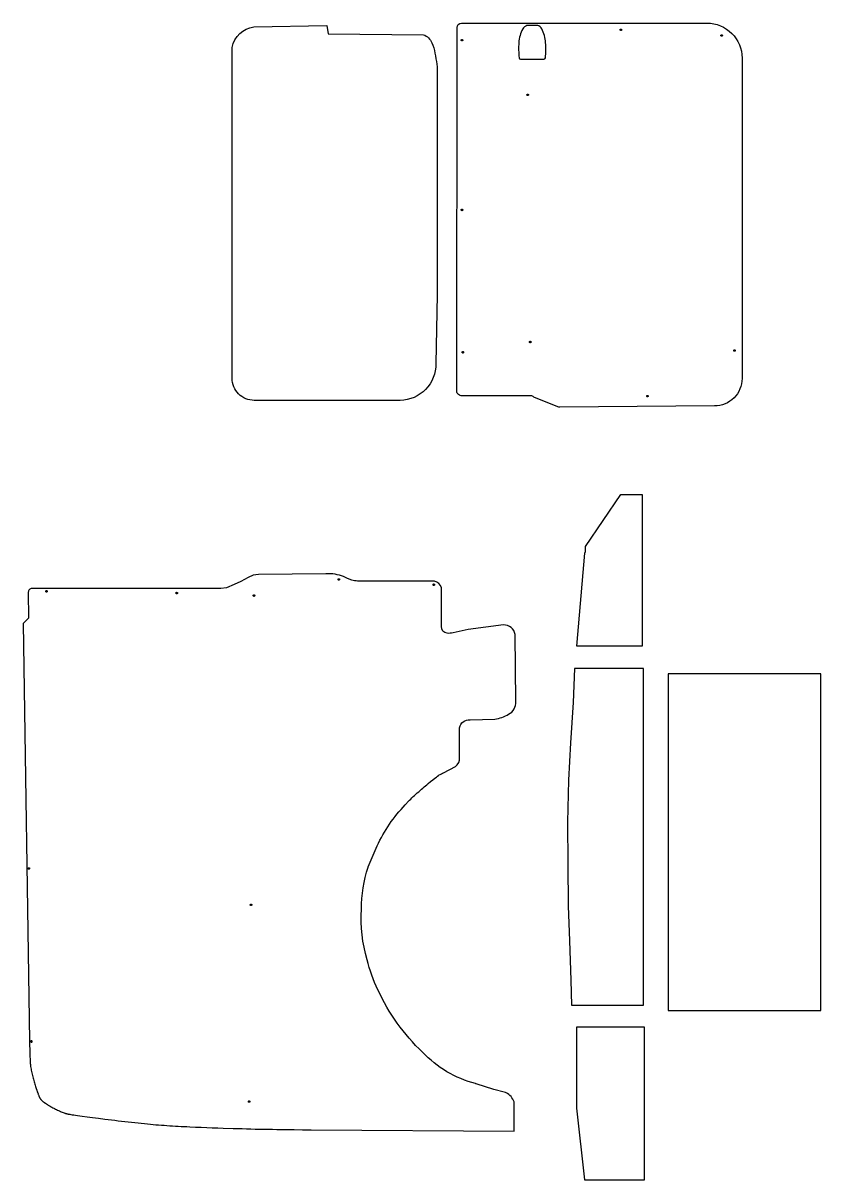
# Model space of a CAD drawing. Extents: x 0 to 6104, y 220 to 5690.
# Drawn here: x 0 to 2169, y 1707 to 4853 of the extents above; entities that cross this region are included whole.
import ezdxf

# ---------------------------------------------------------------- set-up
doc = ezdxf.new("R2010")
doc.units = 0
doc.layers.add('Default Layer', color=1, linetype='CONTINUOUS')

msp = doc.modelspace()

# ---------------------------------------------------------------- linework, layer by layer
at = {"layer": 'Default Layer'}
for points in [[(1114.2, 4792.6, -0.044147), (1125.2, 4733.8), (1125.2, 4114.3), (1121.8, 3926.9, -0.414214), (1025.2, 3827), (628.2, 3827, -0.414214), (568.2, 3887), (568.2, 4786.9, -0.323268), (627.3, 4842.5), (825.3, 4846.4), (829.2, 4823.4), (1088.5, 4821.4, -0.207522), (1111.4, 4798.9), (1114.2, 4792.6)], [(1458.9, 3808.1, -0.108374), (1449.5, 3811.2), (1388.8, 3836.1, 0.087939), (1380.3, 3839.5), (1191, 3839.5, -0.414313), (1178.9, 3854.9), (1179.5, 4840.8, -0.414114), (1191.5, 4852.8), (1859.5, 4852.8, -0.414214), (1954.5, 4757.8), (1954.5, 3886.8, -0.414214), (1879.5, 3811.8), (1458.9, 3808.1)], [(1398.8, 4846.5), (1369.5, 4846.5, 0.174455), (1358.5, 4837, 0.118811), (1347.5, 4799.8, 0.037374), (1348.1, 4758.4, 0.395674), (1352.1, 4754.6), (1415.9, 4754.6, 0.395562), (1419.8, 4758.4, 0.038823), (1420.4, 4799.5, 0.102144), (1409.8, 4837, -0.010568), (1409.8, 4837.2, 0.225583), (1398.8, 4846.5)], [(17.5, 2076.1), (18, 2059.6), (18.2, 2051.3), (18.5, 2043), (18.8, 2035.3), (18.9, 2031.5), (19.1, 2027.6), (19.2, 2026.2), (19.3, 2024.7), (19.4, 2023.2), (19.6, 2021.7), (19.8, 2020.2), (20, 2018.6), (20.2, 2017), (20.4, 2015.4), (21, 2012.1), (21.6, 2008.7), (22.2, 2005.3), (22.9, 2001.8), (23.7, 1998.3), (24.5, 1994.8), (25.3, 1991.3), (26.2, 1987.8), (27.1, 1984.3), (28, 1980.9), (29, 1977.5), (29.9, 1974.1), (30.9, 1970.9), (31.8, 1967.7), (32.7, 1964.7), (33.6, 1961.7), (35.4, 1956.2), (37, 1951.3), (38.4, 1947.1), (39.5, 1943.8), (40.4, 1941.3), (40.9, 1939.9), (41.6, 1938.2), (42.4, 1936.4), (43.1, 1934.6), (43.5, 1933.8), (43.9, 1932.9), (44.3, 1932), (44.8, 1931.2), (45.2, 1930.4), (45.7, 1929.6), (46.2, 1928.8), (46.7, 1928.1), (47.2, 1927.4), (47.7, 1926.7), (48.3, 1926), (48.8, 1925.4), (49.4, 1924.8), (50, 1924.2), (50.6, 1923.6), (51.3, 1923), (52.6, 1921.8), (53.9, 1920.7), (55.2, 1919.6), (57.9, 1917.5), (58.3, 1917.2), (58.9, 1916.7), (60.7, 1915.5), (63.2, 1913.9), (66.3, 1912), (68, 1910.9), (69.9, 1909.8), (71.9, 1908.7), (73.9, 1907.4), (76.1, 1906.2), (78.4, 1904.9), (80.7, 1903.6), (83.1, 1902.3), (85.6, 1901), (88.1, 1899.7), (90.7, 1898.4), (93.3, 1897.2), (95.9, 1895.9), (98.5, 1894.7), (101.2, 1893.5), (103.8, 1892.4), (106.5, 1891.3), (109.1, 1890.3), (111.7, 1889.4), (112.9, 1889), (114.2, 1888.5), (115.5, 1888.1), (116.7, 1887.8), (118, 1887.4), (119.2, 1887.1), (120.4, 1886.8), (121.6, 1886.5), (122.7, 1886.3), (123.9, 1886), (126.5, 1885.6), (129.7, 1885.1), (133.5, 1884.5), (137.8, 1883.8), (142.7, 1883.1), (148.1, 1882.3), (160.2, 1880.6), (173.9, 1878.8), (189, 1876.8), (205.2, 1874.7), (222.3, 1872.5), (240, 1870.4), (249.1, 1869.3), (258.1, 1868.2), (267.3, 1867.1), (276.4, 1866.1), (285.5, 1865), (294.5, 1864), (303.5, 1863.1), (312.3, 1862.1), (321, 1861.2), (329.5, 1860.4), (337.8, 1859.5), (345.8, 1858.8), (353.6, 1858.1), (361, 1857.4), (368.4, 1856.8), (375.8, 1856.3), (383.3, 1855.7), (390.9, 1855.2), (398.6, 1854.7), (406.3, 1854.2), (414, 1853.7), (421.7, 1853.3), (429.5, 1852.9), (437.3, 1852.5), (445.1, 1852.1), (453, 1851.7), (468.5, 1851), (484, 1850.3), (499.3, 1849.7), (514.3, 1849.2), (529, 1848.7), (543.4, 1848.2), (570.6, 1847.4), (595.4, 1846.6), (607.2, 1846.2), (618.9, 1845.9), (630.7, 1845.6), (642.4, 1845.4), (654.2, 1845.2), (665.9, 1845), (677.7, 1844.8), (689.4, 1844.6), (712.9, 1844.3), (736.4, 1844), (759.9, 1843.6), (771.6, 1843.5), (783.4, 1843.3), (1334.6, 1839.8), (1334.6, 1919.6, 0.200587), (1313.2, 1944.1), (1311.5, 1944.5), (1307.5, 1945.6), (1279.7, 1953.1), (1231.7, 1968.5, -0.000862), (1230.2, 1969.1, -0.142691), (1085.8, 2054.6), (1085.7, 2054.7, -0.09597), (964.6, 2223.9, -0.052928), (935.1, 2306, -0.089064), (919.6, 2443.3, -0.08144), (938.1, 2557.9, -0.018277), (938.3, 2558.3), (962.7, 2615.4, -0.006799), (962.7, 2615.5, -0.082991), (1038.8, 2727.4), (1040, 2728.8), (1041.4, 2730.3), (1042.7, 2731.8), (1044.2, 2733.3), (1045.6, 2734.9), (1047.1, 2736.4), (1048.7, 2738), (1050.3, 2739.6), (1053.6, 2742.8), (1057, 2746.1), (1060.5, 2749.4), (1064.1, 2752.8), (1067.8, 2756.1), (1071.5, 2759.5), (1075.3, 2762.8), (1079.1, 2766.1), (1082.9, 2769.4), (1086.6, 2772.6), (1090.3, 2775.8), (1094, 2778.9), (1097.6, 2781.9), (1101, 2784.8), (1107.7, 2790.2), (1113.7, 2795.1), (1118.9, 2799.3), (1123.3, 2802.8), (1126.6, 2805.4), (1128.8, 2807.1), (1129.6, 2807.7), (1130, 2807.9), (1130.4, 2808.1), (1131.2, 2808.5, -0.006915), (1142.8, 2814.6), (1175, 2831.1, 0.272374), (1186.3, 2856), (1186.3, 2936.8, -0.392681), (1215, 2957.9), (1282.1, 2960.1, 0.089386), (1319.9, 2973.3, 0.298645), (1339.1, 3008.3), (1337.8, 3190.8, 0.352853), (1305.7, 3216.6), (1209.6, 3204.3), (1168.7, 3195.3, -0.107865), (1152.7, 3193.6, -0.399902), (1137.2, 3212.3), (1137.2, 3317.2, 0.266612), (1118.4, 3335.6), (1116.5, 3335.6), (908.8, 3335.6, -0.053621), (893.5, 3338.2), (882, 3342.5, 0.112262), (835.8, 3355.4), (823.2, 3355.3), (639.5, 3353.7), (624.9, 3351.6), (611.5, 3345.4), (592, 3334.5), (573.6, 3326.2), (552.9, 3317.3), (537.4, 3315.4), (24.1, 3315.6, 0.416922), (14.1, 3305.5), (14.8, 3234.8), (0, 3220), (17.3, 2085), (17.5, 2076.1)]]:
    msp.add_lwpolyline(points, format="xyb", close=True, dxfattribs=at)
for points in [[(1625, 4836.7), (1625.2, 4836.7), (1625.4, 4836.7), (1625.6, 4836.6), (1625.8, 4836.5), (1625.9, 4836.5), (1626.1, 4836.4), (1626.3, 4836.2), (1626.4, 4836.1), (1626.5, 4836), (1626.6, 4835.8), (1626.7, 4835.7), (1626.8, 4835.5), (1626.9, 4835.3), (1626.9, 4835.1), (1627, 4834.9), (1627, 4834.7), (1627, 4834.5), (1626.9, 4834.3), (1626.9, 4834.1), (1626.8, 4833.9), (1626.7, 4833.8), (1626.6, 4833.6), (1626.5, 4833.4), (1626.4, 4833.3), (1626.3, 4833.2), (1626.1, 4833), (1625.9, 4832.9), (1625.8, 4832.9), (1625.6, 4832.8), (1625.4, 4832.7), (1625.2, 4832.7), (1625, 4832.7), (1624.8, 4832.7), (1624.6, 4832.7), (1624.4, 4832.8), (1624.2, 4832.9), (1624, 4832.9), (1623.9, 4833), (1623.7, 4833.2), (1623.6, 4833.3), (1623.4, 4833.4), (1623.3, 4833.6), (1623.2, 4833.8), (1623.1, 4833.9), (1623.1, 4834.1), (1623, 4834.3), (1623, 4834.5), (1623, 4834.7), (1623, 4834.9), (1623, 4835.1), (1623.1, 4835.3), (1623.1, 4835.5), (1623.2, 4835.7), (1623.3, 4835.8), (1623.4, 4836), (1623.6, 4836.1), (1623.7, 4836.2), (1623.9, 4836.4), (1624, 4836.5), (1624.2, 4836.5), (1624.4, 4836.6), (1624.6, 4836.7), (1624.8, 4836.7), (1625, 4836.7)], [(1899, 4821.4), (1899.2, 4821.3), (1899.4, 4821.3), (1899.6, 4821.3), (1899.8, 4821.2), (1899.9, 4821.1), (1900.1, 4821), (1900.3, 4820.9), (1900.4, 4820.8), (1900.5, 4820.6), (1900.6, 4820.5), (1900.7, 4820.3), (1900.8, 4820.1), (1900.9, 4819.9), (1900.9, 4819.8), (1901, 4819.6), (1901, 4819.4), (1901, 4819.1), (1900.9, 4818.9), (1900.9, 4818.8), (1900.8, 4818.6), (1900.7, 4818.4), (1900.6, 4818.2), (1900.5, 4818.1), (1900.4, 4817.9), (1900.3, 4817.8), (1900.1, 4817.7), (1899.9, 4817.6), (1899.8, 4817.5), (1899.6, 4817.4), (1899.4, 4817.4), (1899.2, 4817.4), (1899, 4817.4), (1898.8, 4817.4), (1898.6, 4817.4), (1898.4, 4817.4), (1898.2, 4817.5), (1898, 4817.6), (1897.9, 4817.7), (1897.7, 4817.8), (1897.6, 4817.9), (1897.4, 4818.1), (1897.3, 4818.2), (1897.2, 4818.4), (1897.1, 4818.6), (1897.1, 4818.8), (1897, 4818.9), (1897, 4819.1), (1897, 4819.4), (1897, 4819.6), (1897, 4819.8), (1897.1, 4819.9), (1897.1, 4820.1), (1897.2, 4820.3), (1897.3, 4820.5), (1897.4, 4820.6), (1897.6, 4820.8), (1897.7, 4820.9), (1897.9, 4821), (1898, 4821.1), (1898.2, 4821.2), (1898.4, 4821.3), (1898.6, 4821.3), (1898.8, 4821.3), (1899, 4821.4)], [(1192.9, 4808.4), (1193.1, 4808.4), (1193.3, 4808.4), (1193.5, 4808.3), (1193.7, 4808.3), (1193.8, 4808.2), (1194, 4808.1), (1194.2, 4808), (1194.3, 4807.8), (1194.4, 4807.7), (1194.6, 4807.5), (1194.7, 4807.4), (1194.7, 4807.2), (1194.8, 4807), (1194.9, 4806.8), (1194.9, 4806.6), (1194.9, 4806.4), (1194.9, 4806.2), (1194.9, 4806), (1194.8, 4805.8), (1194.7, 4805.7), (1194.7, 4805.5), (1194.6, 4805.3), (1194.4, 4805.2), (1194.3, 4805), (1194.2, 4804.9), (1194, 4804.8), (1193.8, 4804.7), (1193.7, 4804.6), (1193.5, 4804.5), (1193.3, 4804.5), (1193.1, 4804.4), (1192.9, 4804.4), (1192.7, 4804.4), (1192.5, 4804.5), (1192.3, 4804.5), (1192.1, 4804.6), (1191.9, 4804.7), (1191.8, 4804.8), (1191.6, 4804.9), (1191.5, 4805), (1191.4, 4805.2), (1191.2, 4805.3), (1191.1, 4805.5), (1191.1, 4805.7), (1191, 4805.8), (1190.9, 4806), (1190.9, 4806.2), (1190.9, 4806.4), (1190.9, 4806.6), (1190.9, 4806.8), (1191, 4807), (1191.1, 4807.2), (1191.1, 4807.4), (1191.2, 4807.5), (1191.4, 4807.7), (1191.5, 4807.8), (1191.6, 4808), (1191.8, 4808.1), (1191.9, 4808.2), (1192.1, 4808.3), (1192.3, 4808.3), (1192.5, 4808.4), (1192.7, 4808.4), (1192.9, 4808.4)], [(1371.6, 4659.6), (1371.8, 4659.6), (1372, 4659.5), (1372.2, 4659.5), (1372.4, 4659.4), (1372.6, 4659.3), (1372.7, 4659.2), (1372.9, 4659.1), (1373, 4659), (1373.2, 4658.8), (1373.3, 4658.7), (1373.4, 4658.5), (1373.5, 4658.3), (1373.5, 4658.2), (1373.6, 4658), (1373.6, 4657.8), (1373.6, 4657.6), (1373.6, 4657.4), (1373.6, 4657.2), (1373.5, 4657), (1373.5, 4656.8), (1373.4, 4656.6), (1373.3, 4656.5), (1373.2, 4656.3), (1373, 4656.2), (1372.9, 4656), (1372.7, 4655.9), (1372.6, 4655.8), (1372.4, 4655.7), (1372.2, 4655.7), (1372, 4655.6), (1371.8, 4655.6), (1371.6, 4655.6), (1371.4, 4655.6), (1371.2, 4655.6), (1371, 4655.7), (1370.8, 4655.7), (1370.7, 4655.8), (1370.5, 4655.9), (1370.3, 4656), (1370.2, 4656.2), (1370.1, 4656.3), (1370, 4656.5), (1369.9, 4656.6), (1369.8, 4656.8), (1369.7, 4657), (1369.7, 4657.2), (1369.6, 4657.4), (1369.6, 4657.6), (1369.6, 4657.8), (1369.7, 4658), (1369.7, 4658.2), (1369.8, 4658.3), (1369.9, 4658.5), (1370, 4658.7), (1370.1, 4658.8), (1370.2, 4659), (1370.3, 4659.1), (1370.5, 4659.2), (1370.7, 4659.3), (1370.8, 4659.4), (1371, 4659.5), (1371.2, 4659.5), (1371.4, 4659.6), (1371.6, 4659.6)], [(1193, 4346.8), (1193.2, 4346.8), (1193.4, 4346.8), (1193.6, 4346.7), (1193.7, 4346.7), (1193.9, 4346.6), (1194.1, 4346.5), (1194.2, 4346.4), (1194.4, 4346.2), (1194.5, 4346.1), (1194.6, 4345.9), (1194.7, 4345.8), (1194.8, 4345.6), (1194.9, 4345.4), (1194.9, 4345.2), (1194.9, 4345), (1195, 4344.8), (1194.9, 4344.6), (1194.9, 4344.4), (1194.9, 4344.2), (1194.8, 4344), (1194.7, 4343.9), (1194.6, 4343.7), (1194.5, 4343.6), (1194.4, 4343.4), (1194.2, 4343.3), (1194.1, 4343.2), (1193.9, 4343.1), (1193.7, 4343), (1193.6, 4342.9), (1193.4, 4342.9), (1193.2, 4342.8), (1193, 4342.8), (1192.8, 4342.8), (1192.6, 4342.9), (1192.4, 4342.9), (1192.2, 4343), (1192, 4343.1), (1191.8, 4343.2), (1191.7, 4343.3), (1191.5, 4343.4), (1191.4, 4343.6), (1191.3, 4343.7), (1191.2, 4343.9), (1191.1, 4344), (1191, 4344.2), (1191, 4344.4), (1191, 4344.6), (1191, 4344.8), (1191, 4345), (1191, 4345.2), (1191, 4345.4), (1191.1, 4345.6), (1191.2, 4345.8), (1191.3, 4345.9), (1191.4, 4346.1), (1191.5, 4346.2), (1191.7, 4346.4), (1191.8, 4346.5), (1192, 4346.6), (1192.2, 4346.7), (1192.4, 4346.7), (1192.6, 4346.8), (1192.8, 4346.8), (1193, 4346.8)], [(1378.7, 3987.8), (1378.9, 3987.8), (1379.1, 3987.7), (1379.3, 3987.7), (1379.5, 3987.6), (1379.6, 3987.5), (1379.8, 3987.4), (1380, 3987.3), (1380.1, 3987.2), (1380.2, 3987.1), (1380.3, 3986.9), (1380.4, 3986.7), (1380.5, 3986.6), (1380.6, 3986.4), (1380.6, 3986.2), (1380.7, 3986), (1380.7, 3985.8), (1380.7, 3985.6), (1380.6, 3985.4), (1380.6, 3985.2), (1380.5, 3985), (1380.4, 3984.8), (1380.3, 3984.7), (1380.2, 3984.5), (1380.1, 3984.4), (1380, 3984.2), (1379.8, 3984.1), (1379.6, 3984), (1379.5, 3983.9), (1379.3, 3983.9), (1379.1, 3983.8), (1378.9, 3983.8), (1378.7, 3983.8), (1378.5, 3983.8), (1378.3, 3983.8), (1378.1, 3983.9), (1377.9, 3983.9), (1377.7, 3984), (1377.6, 3984.1), (1377.4, 3984.2), (1377.3, 3984.4), (1377.1, 3984.5), (1377, 3984.7), (1376.9, 3984.8), (1376.8, 3985), (1376.8, 3985.2), (1376.7, 3985.4), (1376.7, 3985.6), (1376.7, 3985.8), (1376.7, 3986), (1376.7, 3986.2), (1376.8, 3986.4), (1376.8, 3986.6), (1376.9, 3986.7), (1377, 3986.9), (1377.1, 3987.1), (1377.3, 3987.2), (1377.4, 3987.3), (1377.6, 3987.4), (1377.7, 3987.5), (1377.9, 3987.6), (1378.1, 3987.7), (1378.3, 3987.7), (1378.5, 3987.8), (1378.7, 3987.8)], [(1934, 3964.5), (1934.2, 3964.5), (1934.4, 3964.4), (1934.6, 3964.4), (1934.7, 3964.3), (1934.9, 3964.2), (1935.1, 3964.1), (1935.2, 3964), (1935.4, 3963.9), (1935.5, 3963.8), (1935.6, 3963.6), (1935.7, 3963.4), (1935.8, 3963.3), (1935.9, 3963.1), (1935.9, 3962.9), (1935.9, 3962.7), (1936, 3962.5), (1935.9, 3962.3), (1935.9, 3962.1), (1935.9, 3961.9), (1935.8, 3961.7), (1935.7, 3961.5), (1935.6, 3961.4), (1935.5, 3961.2), (1935.4, 3961.1), (1935.2, 3960.9), (1935.1, 3960.8), (1934.9, 3960.7), (1934.7, 3960.6), (1934.6, 3960.6), (1934.4, 3960.5), (1934.2, 3960.5), (1934, 3960.5), (1933.8, 3960.5), (1933.6, 3960.5), (1933.4, 3960.6), (1933.2, 3960.6), (1933, 3960.7), (1932.8, 3960.8), (1932.7, 3960.9), (1932.5, 3961.1), (1932.4, 3961.2), (1932.3, 3961.4), (1932.2, 3961.5), (1932.1, 3961.7), (1932, 3961.9), (1932, 3962.1), (1932, 3962.3), (1932, 3962.5), (1932, 3962.7), (1932, 3962.9), (1932, 3963.1), (1932.1, 3963.3), (1932.2, 3963.4), (1932.3, 3963.6), (1932.4, 3963.8), (1932.5, 3963.9), (1932.7, 3964), (1932.8, 3964.1), (1933, 3964.2), (1933.2, 3964.3), (1933.4, 3964.4), (1933.6, 3964.4), (1933.8, 3964.5), (1934, 3964.5)], [(1195.6, 3959.8), (1195.8, 3959.7), (1196, 3959.7), (1196.1, 3959.7), (1196.3, 3959.6), (1196.5, 3959.5), (1196.7, 3959.4), (1196.8, 3959.3), (1197, 3959.2), (1197.1, 3959), (1197.2, 3958.9), (1197.3, 3958.7), (1197.4, 3958.5), (1197.5, 3958.4), (1197.5, 3958.2), (1197.5, 3958), (1197.6, 3957.8), (1197.5, 3957.6), (1197.5, 3957.4), (1197.5, 3957.2), (1197.4, 3957), (1197.3, 3956.8), (1197.2, 3956.6), (1197.1, 3956.5), (1197, 3956.3), (1196.8, 3956.2), (1196.7, 3956.1), (1196.5, 3956), (1196.3, 3955.9), (1196.1, 3955.8), (1196, 3955.8), (1195.8, 3955.8), (1195.6, 3955.8), (1195.4, 3955.8), (1195.2, 3955.8), (1195, 3955.8), (1194.8, 3955.9), (1194.6, 3956), (1194.4, 3956.1), (1194.3, 3956.2), (1194.1, 3956.3), (1194, 3956.5), (1193.9, 3956.6), (1193.8, 3956.8), (1193.7, 3957), (1193.6, 3957.2), (1193.6, 3957.4), (1193.6, 3957.6), (1193.6, 3957.8), (1193.6, 3958), (1193.6, 3958.2), (1193.6, 3958.4), (1193.7, 3958.5), (1193.8, 3958.7), (1193.9, 3958.9), (1194, 3959), (1194.1, 3959.2), (1194.3, 3959.3), (1194.4, 3959.4), (1194.6, 3959.5), (1194.8, 3959.6), (1195, 3959.7), (1195.2, 3959.7), (1195.4, 3959.7), (1195.6, 3959.8)], [(1697.2, 3840.6), (1697.4, 3840.6), (1697.6, 3840.6), (1697.8, 3840.5), (1698, 3840.5), (1698.1, 3840.4), (1698.3, 3840.3), (1698.4, 3840.2), (1698.6, 3840), (1698.7, 3839.9), (1698.8, 3839.7), (1698.9, 3839.6), (1699, 3839.4), (1699.1, 3839.2), (1699.1, 3839), (1699.2, 3838.8), (1699.2, 3838.6), (1699.2, 3838.4), (1699.1, 3838.2), (1699.1, 3838), (1699, 3837.8), (1698.9, 3837.7), (1698.8, 3837.5), (1698.7, 3837.3), (1698.6, 3837.2), (1698.4, 3837.1), (1698.3, 3837), (1698.1, 3836.9), (1698, 3836.8), (1697.8, 3836.7), (1697.6, 3836.7), (1697.4, 3836.6), (1697.2, 3836.6), (1697, 3836.6), (1696.8, 3836.7), (1696.6, 3836.7), (1696.4, 3836.8), (1696.2, 3836.9), (1696.1, 3837), (1695.9, 3837.1), (1695.8, 3837.2), (1695.6, 3837.3), (1695.5, 3837.5), (1695.4, 3837.7), (1695.3, 3837.8), (1695.3, 3838), (1695.2, 3838.2), (1695.2, 3838.4), (1695.2, 3838.6), (1695.2, 3838.8), (1695.2, 3839), (1695.3, 3839.2), (1695.3, 3839.4), (1695.4, 3839.6), (1695.5, 3839.7), (1695.6, 3839.9), (1695.8, 3840), (1695.9, 3840.2), (1696.1, 3840.3), (1696.2, 3840.4), (1696.4, 3840.5), (1696.6, 3840.5), (1696.8, 3840.6), (1697, 3840.6), (1697.2, 3840.6)], [(1505.5, 3158.5), (1505.2, 3158.8), (1527, 3411.4), (1529, 3416.2), (1529, 3429.5), (1625.1, 3571.2), (1683.3, 3571.2), (1683.3, 3158.8), (1505.5, 3158.5)], [(858.1, 3338.1), (857.9, 3338.1), (857.7, 3338.2), (857.5, 3338.2), (857.3, 3338.3), (857.2, 3338.4), (857, 3338.5), (856.8, 3338.6), (856.7, 3338.7), (856.6, 3338.9), (856.5, 3339), (856.4, 3339.2), (856.3, 3339.4), (856.2, 3339.5), (856.2, 3339.7), (856.1, 3339.9), (856.1, 3340.1), (856.1, 3340.3), (856.2, 3340.5), (856.2, 3340.7), (856.3, 3340.9), (856.4, 3341.1), (856.5, 3341.3), (856.6, 3341.4), (856.7, 3341.5), (856.8, 3341.7), (857, 3341.8), (857.2, 3341.9), (857.3, 3342), (857.5, 3342), (857.7, 3342.1), (857.9, 3342.1), (858.1, 3342.1), (858.3, 3342.1), (858.5, 3342.1), (858.7, 3342), (858.9, 3342), (859.1, 3341.9), (859.2, 3341.8), (859.4, 3341.7), (859.5, 3341.5), (859.7, 3341.4), (859.8, 3341.3), (859.9, 3341.1), (860, 3340.9), (860, 3340.7), (860.1, 3340.5), (860.1, 3340.3), (860.1, 3340.1), (860.1, 3339.9), (860.1, 3339.7), (860, 3339.5), (860, 3339.4), (859.9, 3339.2), (859.8, 3339), (859.7, 3338.9), (859.5, 3338.7), (859.4, 3338.6), (859.2, 3338.5), (859.1, 3338.4), (858.9, 3338.3), (858.7, 3338.2), (858.5, 3338.2), (858.3, 3338.1), (858.1, 3338.1)], [(64.6, 3306.2), (64.3, 3306.1), (64, 3305.9), (63.7, 3305.8), (63.4, 3305.8), (63.2, 3305.8), (63, 3305.8), (62.7, 3305.9), (62.4, 3306.1), (62.1, 3306.3), (62, 3306.4), (61.8, 3306.6), (61.7, 3306.7), (61.6, 3306.9), (61.5, 3307.1), (61.4, 3307.4), (61.4, 3307.6), (61.4, 3307.8), (61.4, 3308), (61.4, 3308.2), (61.5, 3308.4), (61.5, 3308.6), (61.6, 3308.8), (61.7, 3308.9), (61.8, 3309.1), (62, 3309.2), (62.1, 3309.4), (62.3, 3309.5), (62.4, 3309.6), (62.6, 3309.7), (62.8, 3309.7), (63, 3309.8), (63.2, 3309.8), (63.4, 3309.8), (63.6, 3309.8), (63.8, 3309.8), (64, 3309.7), (64.2, 3309.7), (64.3, 3309.6), (64.5, 3309.5), (64.7, 3309.4), (64.8, 3309.2), (64.9, 3309.1), (65, 3308.9), (65.1, 3308.8), (65.2, 3308.6), (65.3, 3308.4), (65.3, 3308.2), (65.4, 3308), (65.4, 3307.8), (65.4, 3307.6), (65.3, 3307.4), (65.3, 3307.1), (65.2, 3306.9), (65.1, 3306.7), (64.9, 3306.6), (64.8, 3306.4), (64.6, 3306.2)], [(417.5, 3301.1), (417.3, 3301.1), (417.1, 3301.1), (416.9, 3301.2), (416.7, 3301.3), (416.5, 3301.3), (416.4, 3301.4), (416.2, 3301.6), (416.1, 3301.7), (416, 3301.8), (415.8, 3302), (415.7, 3302.1), (415.7, 3302.3), (415.6, 3302.5), (415.5, 3302.7), (415.5, 3302.9), (415.5, 3303.1), (415.5, 3303.3), (415.5, 3303.5), (415.6, 3303.7), (415.7, 3303.9), (415.7, 3304.1), (415.8, 3304.2), (416, 3304.4), (416.1, 3304.5), (416.2, 3304.6), (416.4, 3304.8), (416.5, 3304.9), (416.7, 3304.9), (416.9, 3305), (417.1, 3305.1), (417.3, 3305.1), (417.5, 3305.1), (417.7, 3305.1), (417.9, 3305.1), (418.1, 3305), (418.3, 3304.9), (418.5, 3304.9), (418.6, 3304.8), (418.8, 3304.6), (418.9, 3304.5), (419, 3304.4), (419.2, 3304.2), (419.3, 3304.1), (419.3, 3303.9), (419.4, 3303.7), (419.5, 3303.5), (419.5, 3303.3), (419.5, 3303.1), (419.5, 3302.9), (419.5, 3302.7), (419.4, 3302.5), (419.3, 3302.3), (419.3, 3302.1), (419.2, 3302), (419, 3301.8), (418.9, 3301.7), (418.8, 3301.6), (418.6, 3301.4), (418.5, 3301.3), (418.3, 3301.3), (418.1, 3301.2), (417.9, 3301.1), (417.7, 3301.1), (417.5, 3301.1)], [(1114.5, 3326.4), (1114.6, 3326.6), (1114.7, 3326.9), (1114.9, 3327.1), (1115.2, 3327.3), (1115.4, 3327.5), (1115.7, 3327.6), (1116, 3327.7), (1116.4, 3327.7), (1116.7, 3327.7), (1117, 3327.6), (1117.3, 3327.5), (1117.5, 3327.3), (1117.8, 3327.1), (1118, 3326.9), (1118.1, 3326.6), (1118.2, 3326.4), (1118.3, 3326), (1118.4, 3325.7), (1118.3, 3325.5), (1118.3, 3325.3), (1118.3, 3325.1), (1118.2, 3324.9), (1118.1, 3324.7), (1118, 3324.6), (1117.9, 3324.4), (1117.8, 3324.3), (1117.6, 3324.1), (1117.5, 3324), (1117.3, 3323.9), (1117.1, 3323.9), (1116.9, 3323.8), (1116.8, 3323.7), (1116.6, 3323.7), (1116.4, 3323.7), (1116.1, 3323.7), (1115.9, 3323.7), (1115.8, 3323.8), (1115.6, 3323.9), (1115.4, 3323.9), (1115.2, 3324), (1115.1, 3324.1), (1114.9, 3324.3), (1114.8, 3324.4), (1114.7, 3324.6), (1114.6, 3324.7), (1114.5, 3324.9), (1114.4, 3325.1), (1114.4, 3325.3), (1114.4, 3325.5), (1114.4, 3325.7), (1114.4, 3326), (1114.5, 3326.4)], [(627.5, 3294.1), (627.3, 3294.1), (627.1, 3294.1), (626.9, 3294.2), (626.7, 3294.3), (626.5, 3294.3), (626.4, 3294.4), (626.2, 3294.6), (626.1, 3294.7), (626, 3294.8), (625.8, 3295), (625.7, 3295.1), (625.7, 3295.3), (625.6, 3295.5), (625.5, 3295.7), (625.5, 3295.9), (625.5, 3296.1), (625.5, 3296.3), (625.5, 3296.5), (625.6, 3296.7), (625.7, 3296.9), (625.7, 3297.1), (625.8, 3297.2), (626, 3297.4), (626.1, 3297.5), (626.2, 3297.6), (626.4, 3297.8), (626.5, 3297.9), (626.7, 3297.9), (626.9, 3298), (627.1, 3298.1), (627.3, 3298.1), (627.5, 3298.1), (627.7, 3298.1), (627.9, 3298.1), (628.1, 3298), (628.3, 3297.9), (628.5, 3297.9), (628.6, 3297.8), (628.8, 3297.6), (628.9, 3297.5), (629, 3297.4), (629.2, 3297.2), (629.3, 3297.1), (629.3, 3296.9), (629.4, 3296.7), (629.5, 3296.5), (629.5, 3296.3), (629.5, 3296.1), (629.5, 3295.9), (629.5, 3295.7), (629.4, 3295.5), (629.3, 3295.3), (629.3, 3295.1), (629.2, 3295), (629, 3294.8), (628.9, 3294.7), (628.8, 3294.6), (628.6, 3294.4), (628.5, 3294.3), (628.3, 3294.3), (628.1, 3294.2), (627.9, 3294.1), (627.7, 3294.1), (627.5, 3294.1)], [(1499.3, 3097.7), (1495.7, 3005.8), (1488.2, 2895.7), (1482.3, 2794), (1480.1, 2679.7), (1480.9, 2565.8), (1481.8, 2452.9), (1484.9, 2357.5), (1489.2, 2250), (1490.6, 2182.6), (1686.3, 2182.6), (1686.3, 3097.6), (1499.6, 3098), (1499.3, 3097.7)], [(1753.7, 3083.2), (1753.7, 2168.2), (2168.7, 2168.2), (2168.7, 3083.2), (1753.7, 3083.2)], [(15.5, 2552.1), (15.3, 2552.1), (15.1, 2552.2), (14.9, 2552.2), (14.7, 2552.3), (14.6, 2552.4), (14.4, 2552.5), (14.2, 2552.6), (14.1, 2552.7), (14, 2552.9), (13.9, 2553), (13.8, 2553.2), (13.7, 2553.4), (13.6, 2553.5), (13.6, 2553.7), (13.5, 2553.9), (13.5, 2554.1), (13.5, 2554.3), (13.6, 2554.5), (13.6, 2554.7), (13.7, 2554.9), (13.8, 2555.1), (13.9, 2555.3), (14, 2555.4), (14.1, 2555.5), (14.2, 2555.7), (14.4, 2555.8), (14.6, 2555.9), (14.7, 2556), (14.9, 2556), (15.1, 2556.1), (15.3, 2556.1), (15.5, 2556.1), (15.7, 2556.1), (15.9, 2556.1), (16.1, 2556), (16.3, 2556), (16.5, 2555.9), (16.6, 2555.8), (16.8, 2555.7), (16.9, 2555.5), (17.1, 2555.4), (17.2, 2555.3), (17.3, 2555.1), (17.4, 2554.9), (17.4, 2554.7), (17.5, 2554.5), (17.5, 2554.3), (17.5, 2554.1), (17.5, 2553.9), (17.5, 2553.7), (17.4, 2553.5), (17.4, 2553.4), (17.3, 2553.2), (17.2, 2553), (17.1, 2552.9), (16.9, 2552.7), (16.8, 2552.6), (16.6, 2552.5), (16.5, 2552.4), (16.3, 2552.3), (16.1, 2552.2), (15.9, 2552.2), (15.7, 2552.1), (15.5, 2552.1)], [(619.5, 2453.1), (619.3, 2453.1), (619.1, 2453.2), (618.9, 2453.2), (618.7, 2453.3), (618.6, 2453.4), (618.4, 2453.5), (618.2, 2453.6), (618.1, 2453.7), (618, 2453.9), (617.9, 2454), (617.8, 2454.2), (617.7, 2454.4), (617.6, 2454.5), (617.6, 2454.7), (617.5, 2454.9), (617.5, 2455.1), (617.5, 2455.3), (617.6, 2455.5), (617.6, 2455.7), (617.7, 2455.9), (617.8, 2456.1), (617.9, 2456.3), (618, 2456.4), (618.1, 2456.5), (618.2, 2456.7), (618.4, 2456.8), (618.6, 2456.9), (618.7, 2457), (618.9, 2457), (619.1, 2457.1), (619.3, 2457.1), (619.5, 2457.1), (619.7, 2457.1), (619.9, 2457.1), (620.1, 2457), (620.3, 2457), (620.5, 2456.9), (620.6, 2456.8), (620.8, 2456.7), (620.9, 2456.5), (621.1, 2456.4), (621.2, 2456.3), (621.3, 2456.1), (621.4, 2455.9), (621.4, 2455.7), (621.5, 2455.5), (621.5, 2455.3), (621.5, 2455.1), (621.5, 2454.9), (621.5, 2454.7), (621.4, 2454.5), (621.4, 2454.4), (621.3, 2454.2), (621.2, 2454), (621.1, 2453.9), (620.9, 2453.7), (620.8, 2453.6), (620.6, 2453.5), (620.5, 2453.4), (620.3, 2453.3), (620.1, 2453.2), (619.9, 2453.2), (619.7, 2453.1), (619.5, 2453.1)], [(1689.3, 2041), (1689.3, 2122.4), (1689.3, 2122.4), (1504.3, 2122.4), (1504.3, 1902.4), (1526.3, 1707.4), (1689.3, 1707.4), (1689.3, 1707.4), (1689.3, 2041)], [(20.9, 2084.7), (20.8, 2084.4), (20.7, 2084.2), (20.7, 2083.9), (20.6, 2083.7), (20.7, 2083.3), (20.7, 2083), (20.9, 2082.7), (21, 2082.5), (21.2, 2082.3), (21.4, 2082.1), (21.5, 2082), (21.7, 2081.9), (21.9, 2081.8), (22.2, 2081.7), (22.4, 2081.7), (22.6, 2081.7), (22.9, 2081.7), (23.1, 2081.7), (23.3, 2081.8), (23.6, 2081.9), (23.8, 2082), (24, 2082.2), (24.2, 2082.4), (24.3, 2082.6), (24.5, 2082.9), (24.6, 2083.1), (24.6, 2083.4), (24.6, 2083.7), (24.6, 2084), (24.5, 2084.3), (24.5, 2084.5), (24.3, 2084.7), (24.2, 2084.9), (24, 2085.1), (23.8, 2085.3), (23.6, 2085.4), (23.5, 2085.5), (23.3, 2085.6), (23.1, 2085.6), (22.9, 2085.7), (22.6, 2085.7), (22.4, 2085.7), (22.1, 2085.6), (21.8, 2085.5), (21.6, 2085.4), (21.4, 2085.2), (21.2, 2085.1), (21, 2084.9), (20.9, 2084.7)], [(614.4, 1918.2), (614.2, 1918.2), (614, 1918.3), (613.8, 1918.3), (613.6, 1918.4), (613.4, 1918.5), (613.3, 1918.6), (613.1, 1918.7), (613, 1918.8), (612.9, 1918.9), (612.7, 1919.1), (612.6, 1919.3), (612.6, 1919.4), (612.5, 1919.6), (612.4, 1919.8), (612.4, 1920), (612.4, 1920.2), (612.4, 1920.4), (612.4, 1920.6), (612.5, 1920.8), (612.6, 1921), (612.6, 1921.2), (612.7, 1921.3), (612.9, 1921.5), (613, 1921.6), (613.1, 1921.8), (613.3, 1921.9), (613.4, 1922), (613.6, 1922.1), (613.8, 1922.1), (614, 1922.2), (614.2, 1922.2), (614.4, 1922.2), (614.6, 1922.2), (614.8, 1922.2), (615, 1922.1), (615.2, 1922.1), (615.3, 1922), (615.5, 1921.9), (615.7, 1921.8), (615.8, 1921.6), (615.9, 1921.5), (616.1, 1921.3), (616.2, 1921.2), (616.2, 1921), (616.3, 1920.8), (616.4, 1920.6), (616.4, 1920.4), (616.4, 1920.2), (616.4, 1920), (616.4, 1919.8), (616.3, 1919.6), (616.2, 1919.4), (616.2, 1919.3), (616.1, 1919.1), (615.9, 1918.9), (615.8, 1918.8), (615.7, 1918.7), (615.5, 1918.6), (615.3, 1918.5), (615.2, 1918.4), (615, 1918.3), (614.8, 1918.3), (614.6, 1918.2), (614.4, 1918.2)]]:
    msp.add_lwpolyline(points, close=True, dxfattribs=at)

doc.saveas('drawing.dxf')
